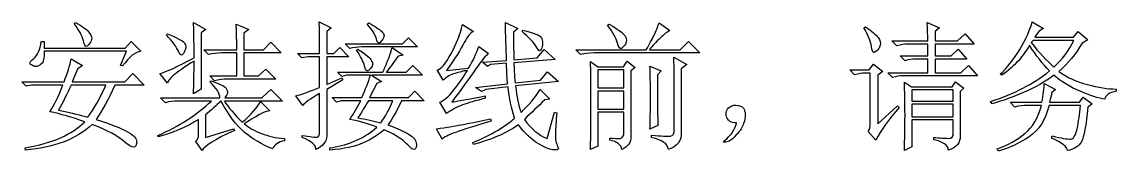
# Model space of a CAD drawing. Extents: x -45 to 645, y -160 to 467.
# Drawn here: x 370.66 to 384.45, y 158.97 to 160.61 of the extents above; entities that cross this region are included whole.
import ezdxf

# ---------------------------------------------------------------- set-up
doc = ezdxf.new("R2010")
doc.units = 0
doc.layers.add('layer 1', color=7, linetype='Continuous')

msp = doc.modelspace()

# ---------------------------------------------------------------- linework, layer by layer
at = {"layer": 'layer 1', "color": 7, "true_color": 0xffffff}
for points, knots in [([(371.438, 160.366), (371.447, 160.32), (371.459, 160.297), (371.471, 160.297), (371.481, 160.297), (371.494, 160.309), (371.513, 160.332), (371.53, 160.355), (371.541, 160.378), (371.541, 160.401), (371.541, 160.424), (371.527, 160.451), (371.502, 160.48), (371.478, 160.511), (371.422, 160.549), (371.335, 160.6), (371.335, 160.6), (371.323, 160.579), (371.323, 160.579), (371.38, 160.507), (371.419, 160.435), (371.438, 160.366)], [0, 0, 0, 0, 0.142857, 0.142857, 0.142857, 0.285714, 0.285714, 0.285714, 0.428571, 0.428571, 0.428571, 0.571429, 0.571429, 0.571429, 0.714286, 0.714286, 0.714286, 0.857143, 0.857143, 0.857143, 1, 1, 1, 1]), ([(372.98, 160.511), (372.98, 160.511), (372.823, 160.6), (372.823, 160.6), (372.826, 160.537), (372.83, 160.387), (372.83, 160.152), (372.62, 160.043), (372.477, 159.976), (372.4, 159.953), (372.4, 159.953), (372.494, 159.835), (372.494, 159.835), (372.5, 159.863), (372.533, 159.902), (372.594, 159.95), (372.655, 159.997), (372.734, 160.052), (372.83, 160.112), (372.83, 159.951), (372.826, 159.812), (372.823, 159.697), (372.823, 159.697), (372.919, 159.759), (372.919, 159.759), (372.919, 159.759), (372.919, 160.47), (372.919, 160.47), (372.919, 160.47), (372.98, 160.511), (372.98, 160.511)], [0, 0, 0, 0, 0.1, 0.1, 0.1, 0.2, 0.2, 0.2, 0.3, 0.3, 0.3, 0.4, 0.4, 0.4, 0.5, 0.5, 0.5, 0.6, 0.6, 0.6, 0.7, 0.7, 0.7, 0.8, 0.8, 0.8, 0.9, 0.9, 0.9, 1, 1, 1, 1]), ([(374.501, 160.167), (374.501, 160.167), (374.78, 160.167), (374.78, 160.167), (374.78, 160.167), (374.665, 160.283), (374.665, 160.283), (374.665, 160.283), (374.59, 160.207), (374.59, 160.207), (374.59, 160.207), (374.501, 160.207), (374.501, 160.207), (374.501, 160.207), (374.501, 160.484), (374.501, 160.484), (374.501, 160.484), (374.555, 160.532), (374.555, 160.532), (374.555, 160.532), (374.405, 160.608), (374.405, 160.608), (374.41, 160.53), (374.411, 160.396), (374.411, 160.207), (374.411, 160.207), (374.132, 160.207), (374.132, 160.207), (374.132, 160.207), (374.186, 160.153), (374.186, 160.153), (374.186, 160.153), (374.268, 160.167), (374.268, 160.167), (374.268, 160.167), (374.412, 160.167), (374.412, 160.167), (374.412, 160.167), (374.412, 159.78), (374.412, 159.78), (374.293, 159.731), (374.193, 159.694), (374.111, 159.671), (374.111, 159.671), (374.2, 159.553), (374.2, 159.553), (374.218, 159.581), (374.289, 159.632), (374.411, 159.704), (374.411, 159.704), (374.412, 159.209), (374.412, 159.209), (374.412, 159.172), (374.401, 159.152), (374.378, 159.151), (374.354, 159.149), (374.293, 159.156), (374.193, 159.173), (374.193, 159.173), (374.193, 159.147), (374.193, 159.147), (374.315, 159.096), (374.373, 159.046), (374.364, 158.995), (374.455, 159.036), (374.501, 159.094), (374.501, 159.168), (374.501, 159.168), (374.501, 159.754), (374.501, 159.754), (374.501, 159.754), (374.705, 159.877), (374.705, 159.877), (374.705, 159.877), (374.691, 159.899), (374.691, 159.899), (374.691, 159.899), (374.501, 159.816), (374.501, 159.816), (374.501, 159.816), (374.501, 160.167), (374.501, 160.167)], [0, 0, 0, 0, 0.037037, 0.037037, 0.037037, 0.074074, 0.074074, 0.074074, 0.111111, 0.111111, 0.111111, 0.148148, 0.148148, 0.148148, 0.185185, 0.185185, 0.185185, 0.222222, 0.222222, 0.222222, 0.259259, 0.259259, 0.259259, 0.296296, 0.296296, 0.296296, 0.333333, 0.333333, 0.333333, 0.37037, 0.37037, 0.37037, 0.407407, 0.407407, 0.407407, 0.444444, 0.444444, 0.444444, 0.481481, 0.481481, 0.481481, 0.518519, 0.518519, 0.518519, 0.555556, 0.555556, 0.555556, 0.592593, 0.592593, 0.592593, 0.62963, 0.62963, 0.62963, 0.666667, 0.666667, 0.666667, 0.703704, 0.703704, 0.703704, 0.740741, 0.740741, 0.740741, 0.777778, 0.777778, 0.777778, 0.814815, 0.814815, 0.814815, 0.851852, 0.851852, 0.851852, 0.888889, 0.888889, 0.888889, 0.925926, 0.925926, 0.925926, 0.962963, 0.962963, 0.962963, 1, 1, 1, 1]), ([(375.012, 160.579), (375.072, 160.511), (375.11, 160.449), (375.127, 160.394), (375.136, 160.357), (375.148, 160.338), (375.162, 160.338), (375.166, 160.338), (375.178, 160.35), (375.196, 160.373), (375.215, 160.396), (375.223, 160.417), (375.223, 160.435), (375.223, 160.449), (375.211, 160.466), (375.189, 160.489), (375.166, 160.514), (375.113, 160.548), (375.033, 160.593), (375.033, 160.593), (375.012, 160.579), (375.012, 160.579)], [0, 0, 0, 0, 0.142857, 0.142857, 0.142857, 0.285714, 0.285714, 0.285714, 0.428571, 0.428571, 0.428571, 0.571429, 0.571429, 0.571429, 0.714286, 0.714286, 0.714286, 0.857143, 0.857143, 0.857143, 1, 1, 1, 1]), ([(377.378, 160.131), (377.378, 160.131), (377.242, 160.257), (377.242, 160.257), (377.242, 160.257), (377.153, 160.153), (377.153, 160.153), (377.153, 160.153), (376.86, 160.126), (376.86, 160.126), (376.856, 160.264), (376.853, 160.38), (376.853, 160.477), (376.853, 160.477), (376.909, 160.525), (376.909, 160.525), (376.909, 160.525), (376.752, 160.6), (376.752, 160.6), (376.755, 160.44), (376.76, 160.279), (376.766, 160.119), (376.766, 160.119), (376.465, 160.098), (376.465, 160.098), (376.465, 160.098), (376.526, 160.043), (376.526, 160.043), (376.526, 160.043), (376.566, 160.07), (376.566, 160.07), (376.566, 160.07), (376.766, 160.084), (376.766, 160.084), (376.769, 159.974), (376.774, 159.886), (376.779, 159.823), (376.779, 159.823), (376.376, 159.78), (376.376, 159.78), (376.376, 159.78), (376.451, 159.726), (376.451, 159.726), (376.451, 159.726), (376.505, 159.754), (376.505, 159.754), (376.505, 159.754), (376.785, 159.787), (376.785, 159.787), (376.799, 159.646), (376.827, 159.512), (376.867, 159.389), (376.713, 159.26), (376.537, 159.159), (376.343, 159.085), (376.343, 159.085), (376.348, 159.057), (376.348, 159.057), (376.476, 159.094), (376.582, 159.131), (376.666, 159.168), (376.75, 159.205), (376.834, 159.251), (376.916, 159.306), (376.998, 159.2), (377.078, 159.122), (377.157, 159.075), (377.237, 159.027), (377.3, 158.999), (377.349, 158.992), (377.396, 158.985), (377.42, 158.992), (377.42, 159.009), (377.42, 159.015), (377.417, 159.022), (377.413, 159.031), (377.391, 159.071), (377.38, 159.126), (377.382, 159.195), (377.385, 159.264), (377.391, 159.352), (377.399, 159.457), (377.399, 159.457), (377.371, 159.465), (377.371, 159.465), (377.371, 159.465), (377.277, 159.133), (377.277, 159.133), (377.167, 159.179), (377.071, 159.26), (376.991, 159.375), (377.076, 159.457), (377.164, 159.54), (377.249, 159.623), (377.249, 159.623), (377.31, 159.629), (377.31, 159.629), (377.31, 159.629), (377.188, 159.754), (377.188, 159.754), (377.129, 159.652), (377.048, 159.556), (376.949, 159.464), (376.917, 159.548), (376.895, 159.659), (376.881, 159.801), (376.881, 159.801), (377.42, 159.856), (377.42, 159.856), (377.42, 159.856), (377.284, 159.974), (377.284, 159.974), (377.284, 159.974), (377.195, 159.87), (377.195, 159.87), (377.195, 159.87), (376.874, 159.837), (376.874, 159.837), (376.865, 159.941), (376.86, 160.027), (376.86, 160.091), (376.86, 160.091), (377.378, 160.131), (377.378, 160.131)], [0, 0, 0, 0, 0.02439, 0.02439, 0.02439, 0.04878, 0.04878, 0.04878, 0.073171, 0.073171, 0.073171, 0.097561, 0.097561, 0.097561, 0.121951, 0.121951, 0.121951, 0.146341, 0.146341, 0.146341, 0.170732, 0.170732, 0.170732, 0.195122, 0.195122, 0.195122, 0.219512, 0.219512, 0.219512, 0.243902, 0.243902, 0.243902, 0.268293, 0.268293, 0.268293, 0.292683, 0.292683, 0.292683, 0.317073, 0.317073, 0.317073, 0.341463, 0.341463, 0.341463, 0.365854, 0.365854, 0.365854, 0.390244, 0.390244, 0.390244, 0.414634, 0.414634, 0.414634, 0.439024, 0.439024, 0.439024, 0.463415, 0.463415, 0.463415, 0.487805, 0.487805, 0.487805, 0.512195, 0.512195, 0.512195, 0.536585, 0.536585, 0.536585, 0.560976, 0.560976, 0.560976, 0.585366, 0.585366, 0.585366, 0.609756, 0.609756, 0.609756, 0.634146, 0.634146, 0.634146, 0.658537, 0.658537, 0.658537, 0.682927, 0.682927, 0.682927, 0.707317, 0.707317, 0.707317, 0.731707, 0.731707, 0.731707, 0.756098, 0.756098, 0.756098, 0.780488, 0.780488, 0.780488, 0.804878, 0.804878, 0.804878, 0.829268, 0.829268, 0.829268, 0.853659, 0.853659, 0.853659, 0.878049, 0.878049, 0.878049, 0.902439, 0.902439, 0.902439, 0.926829, 0.926829, 0.926829, 0.95122, 0.95122, 0.95122, 0.97561, 0.97561, 0.97561, 1, 1, 1, 1]), ([(377.7, 160.193), (377.749, 160.207), (377.805, 160.214), (377.864, 160.214), (377.864, 160.214), (379.2, 160.214), (379.2, 160.214), (379.2, 160.214), (379.057, 160.359), (379.057, 160.359), (379.057, 160.359), (378.955, 160.255), (378.955, 160.255), (378.955, 160.255), (378.566, 160.255), (378.566, 160.255), (378.606, 160.306), (378.652, 160.355), (378.702, 160.403), (378.753, 160.452), (378.793, 160.482), (378.824, 160.496), (378.824, 160.496), (378.688, 160.594), (378.688, 160.594), (378.671, 160.542), (378.648, 160.491), (378.624, 160.438), (378.599, 160.385), (378.566, 160.325), (378.526, 160.255), (378.526, 160.255), (377.639, 160.255), (377.639, 160.255), (377.639, 160.255), (377.7, 160.193), (377.7, 160.193)], [0, 0, 0, 0, 0.083333, 0.083333, 0.083333, 0.166667, 0.166667, 0.166667, 0.25, 0.25, 0.25, 0.333333, 0.333333, 0.333333, 0.416667, 0.416667, 0.416667, 0.5, 0.5, 0.5, 0.583333, 0.583333, 0.583333, 0.666667, 0.666667, 0.666667, 0.75, 0.75, 0.75, 0.833333, 0.833333, 0.833333, 0.916667, 0.916667, 0.916667, 1, 1, 1, 1]), ([(381.622, 160.366), (381.622, 160.366), (381.683, 160.304), (381.683, 160.304), (381.734, 160.318), (381.775, 160.325), (381.812, 160.325), (381.812, 160.325), (382.072, 160.325), (382.072, 160.325), (382.072, 160.325), (382.072, 160.179), (382.072, 160.179), (382.072, 160.179), (381.725, 160.179), (381.725, 160.179), (381.725, 160.179), (381.786, 160.117), (381.786, 160.117), (381.835, 160.131), (381.878, 160.138), (381.915, 160.138), (381.915, 160.138), (382.072, 160.138), (382.072, 160.138), (382.072, 160.138), (382.072, 159.965), (382.072, 159.965), (382.072, 159.965), (381.568, 159.965), (381.568, 159.965), (381.568, 159.965), (381.629, 159.904), (381.629, 159.904), (381.678, 159.918), (381.721, 159.925), (381.758, 159.925), (381.758, 159.925), (382.699, 159.925), (382.699, 159.925), (382.699, 159.925), (382.584, 160.056), (382.584, 160.056), (382.584, 160.056), (382.488, 159.965), (382.488, 159.965), (382.488, 159.965), (382.167, 159.965), (382.167, 159.965), (382.167, 159.965), (382.167, 160.138), (382.167, 160.138), (382.167, 160.138), (382.563, 160.138), (382.563, 160.138), (382.563, 160.138), (382.455, 160.262), (382.455, 160.262), (382.455, 160.262), (382.366, 160.179), (382.366, 160.179), (382.366, 160.179), (382.167, 160.179), (382.167, 160.179), (382.167, 160.179), (382.167, 160.325), (382.167, 160.325), (382.167, 160.325), (382.659, 160.325), (382.659, 160.325), (382.659, 160.325), (382.542, 160.456), (382.542, 160.456), (382.542, 160.456), (382.448, 160.366), (382.448, 160.366), (382.448, 160.366), (382.167, 160.366), (382.167, 160.366), (382.167, 160.366), (382.167, 160.484), (382.167, 160.484), (382.167, 160.484), (382.222, 160.532), (382.222, 160.532), (382.222, 160.532), (382.065, 160.6), (382.065, 160.6), (382.069, 160.541), (382.072, 160.463), (382.072, 160.366), (382.072, 160.366), (381.622, 160.366), (381.622, 160.366)], [0, 0, 0, 0, 0.032258, 0.032258, 0.032258, 0.064516, 0.064516, 0.064516, 0.096774, 0.096774, 0.096774, 0.129032, 0.129032, 0.129032, 0.16129, 0.16129, 0.16129, 0.193548, 0.193548, 0.193548, 0.225806, 0.225806, 0.225806, 0.258065, 0.258065, 0.258065, 0.290323, 0.290323, 0.290323, 0.322581, 0.322581, 0.322581, 0.354839, 0.354839, 0.354839, 0.387097, 0.387097, 0.387097, 0.419355, 0.419355, 0.419355, 0.451613, 0.451613, 0.451613, 0.483871, 0.483871, 0.483871, 0.516129, 0.516129, 0.516129, 0.548387, 0.548387, 0.548387, 0.580645, 0.580645, 0.580645, 0.612903, 0.612903, 0.612903, 0.645161, 0.645161, 0.645161, 0.677419, 0.677419, 0.677419, 0.709677, 0.709677, 0.709677, 0.741935, 0.741935, 0.741935, 0.774194, 0.774194, 0.774194, 0.806452, 0.806452, 0.806452, 0.83871, 0.83871, 0.83871, 0.870968, 0.870968, 0.870968, 0.903226, 0.903226, 0.903226, 0.935484, 0.935484, 0.935484, 0.967742, 0.967742, 0.967742, 1, 1, 1, 1]), ([(383.232, 160.26), (383.155, 160.133), (383.073, 160.029), (382.985, 159.946), (382.985, 159.946), (383.006, 159.932), (383.006, 159.932), (383.089, 159.992), (383.157, 160.054), (383.214, 160.117), (383.272, 160.183), (383.317, 160.246), (383.354, 160.311), (383.436, 160.183), (383.52, 160.075), (383.607, 159.987), (383.502, 159.904), (383.391, 159.831), (383.272, 159.77), (383.155, 159.708), (383.017, 159.651), (382.863, 159.602), (382.863, 159.602), (382.884, 159.574), (382.884, 159.574), (383.02, 159.611), (383.155, 159.659), (383.289, 159.718), (383.424, 159.779), (383.548, 159.849), (383.661, 159.932), (383.752, 159.854), (383.862, 159.787), (383.991, 159.733), (384.122, 159.676), (384.225, 159.643), (384.302, 159.629), (384.311, 159.68), (384.36, 159.713), (384.445, 159.733), (384.445, 159.733), (384.445, 159.759), (384.445, 159.759), (384.341, 159.759), (384.22, 159.778), (384.084, 159.816), (383.948, 159.851), (383.827, 159.907), (383.722, 159.98), (383.841, 160.082), (383.939, 160.2), (384.016, 160.338), (384.016, 160.338), (384.091, 160.38), (384.091, 160.38), (384.091, 160.38), (383.969, 160.484), (383.969, 160.484), (383.969, 160.484), (383.907, 160.414), (383.907, 160.414), (383.907, 160.414), (383.422, 160.414), (383.422, 160.414), (383.453, 160.47), (383.49, 160.507), (383.532, 160.525), (383.532, 160.525), (383.389, 160.608), (383.389, 160.608), (383.361, 160.502), (383.308, 160.385), (383.232, 160.26)], [0, 0, 0, 0, 0.041667, 0.041667, 0.041667, 0.083333, 0.083333, 0.083333, 0.125, 0.125, 0.125, 0.166667, 0.166667, 0.166667, 0.208333, 0.208333, 0.208333, 0.25, 0.25, 0.25, 0.291667, 0.291667, 0.291667, 0.333333, 0.333333, 0.333333, 0.375, 0.375, 0.375, 0.416667, 0.416667, 0.416667, 0.458333, 0.458333, 0.458333, 0.5, 0.5, 0.5, 0.541667, 0.541667, 0.541667, 0.583333, 0.583333, 0.583333, 0.625, 0.625, 0.625, 0.666667, 0.666667, 0.666667, 0.708333, 0.708333, 0.708333, 0.75, 0.75, 0.75, 0.791667, 0.791667, 0.791667, 0.833333, 0.833333, 0.833333, 0.875, 0.875, 0.875, 0.916667, 0.916667, 0.916667, 0.958333, 0.958333, 0.958333, 1, 1, 1, 1]), ([(372.482, 160.442), (372.559, 160.359), (372.608, 160.29), (372.632, 160.235), (372.645, 160.204), (372.658, 160.188), (372.672, 160.188), (372.681, 160.188), (372.693, 160.2), (372.706, 160.225), (372.72, 160.251), (372.727, 160.272), (372.727, 160.29), (372.727, 160.304), (372.72, 160.324), (372.704, 160.346), (372.686, 160.369), (372.618, 160.405), (372.494, 160.456), (372.494, 160.456), (372.482, 160.442), (372.482, 160.442)], [0, 0, 0, 0, 0.142857, 0.142857, 0.142857, 0.285714, 0.285714, 0.285714, 0.428571, 0.428571, 0.428571, 0.571429, 0.571429, 0.571429, 0.714286, 0.714286, 0.714286, 0.857143, 0.857143, 0.857143, 1, 1, 1, 1]), ([(373.013, 160.193), (373.064, 160.207), (373.118, 160.214), (373.177, 160.214), (373.177, 160.214), (373.367, 160.214), (373.367, 160.214), (373.367, 160.214), (373.367, 159.925), (373.367, 159.925), (373.367, 159.925), (373.027, 159.925), (373.027, 159.925), (373.027, 159.925), (373.088, 159.863), (373.088, 159.863), (373.139, 159.877), (373.193, 159.884), (373.252, 159.884), (373.252, 159.884), (373.86, 159.884), (373.86, 159.884), (373.86, 159.884), (373.736, 160.008), (373.736, 160.008), (373.736, 160.008), (373.642, 159.925), (373.642, 159.925), (373.642, 159.925), (373.457, 159.925), (373.457, 159.925), (373.457, 159.925), (373.457, 160.214), (373.457, 160.214), (373.457, 160.214), (373.928, 160.214), (373.928, 160.214), (373.928, 160.214), (373.797, 160.352), (373.797, 160.352), (373.797, 160.352), (373.703, 160.255), (373.703, 160.255), (373.703, 160.255), (373.457, 160.255), (373.457, 160.255), (373.457, 160.255), (373.457, 160.463), (373.457, 160.463), (373.457, 160.463), (373.518, 160.511), (373.518, 160.511), (373.518, 160.511), (373.36, 160.579), (373.36, 160.579), (373.366, 160.519), (373.367, 160.412), (373.367, 160.255), (373.367, 160.255), (372.952, 160.255), (372.952, 160.255), (372.952, 160.255), (373.013, 160.193), (373.013, 160.193)], [0, 0, 0, 0, 0.047619, 0.047619, 0.047619, 0.095238, 0.095238, 0.095238, 0.142857, 0.142857, 0.142857, 0.190476, 0.190476, 0.190476, 0.238095, 0.238095, 0.238095, 0.285714, 0.285714, 0.285714, 0.333333, 0.333333, 0.333333, 0.380952, 0.380952, 0.380952, 0.428571, 0.428571, 0.428571, 0.47619, 0.47619, 0.47619, 0.52381, 0.52381, 0.52381, 0.571429, 0.571429, 0.571429, 0.619048, 0.619048, 0.619048, 0.666667, 0.666667, 0.666667, 0.714286, 0.714286, 0.714286, 0.761905, 0.761905, 0.761905, 0.809524, 0.809524, 0.809524, 0.857143, 0.857143, 0.857143, 0.904762, 0.904762, 0.904762, 0.952381, 0.952381, 0.952381, 1, 1, 1, 1]), ([(376.065, 160.198), (376.001, 160.077), (375.941, 160.011), (375.892, 160.001), (375.892, 160.001), (375.968, 159.87), (375.968, 159.87), (376.013, 159.913), (376.062, 159.941), (376.118, 159.957), (376.172, 159.973), (376.224, 159.985), (376.273, 159.994), (376.224, 159.913), (376.167, 159.828), (376.1, 159.743), (376.034, 159.659), (375.976, 159.609), (375.926, 159.595), (375.926, 159.595), (376.008, 159.451), (376.008, 159.451), (376.076, 159.496), (376.144, 159.532), (376.212, 159.558), (376.28, 159.583), (376.376, 159.611), (376.498, 159.643), (376.498, 159.643), (376.498, 159.671), (376.498, 159.671), (376.28, 159.63), (376.14, 159.604), (376.076, 159.595), (376.198, 159.756), (376.299, 159.893), (376.376, 160.008), (376.453, 160.122), (376.509, 160.189), (376.54, 160.207), (376.54, 160.207), (376.416, 160.297), (376.416, 160.297), (376.385, 160.205), (376.343, 160.114), (376.287, 160.022), (376.287, 160.022), (376.008, 159.994), (376.008, 159.994), (376.118, 160.145), (376.193, 160.264), (376.233, 160.346), (376.273, 160.424), (376.313, 160.47), (376.348, 160.484), (376.348, 160.484), (376.212, 160.572), (376.212, 160.572), (376.181, 160.445), (376.132, 160.32), (376.065, 160.198)], [0, 0, 0, 0, 0.05, 0.05, 0.05, 0.1, 0.1, 0.1, 0.15, 0.15, 0.15, 0.2, 0.2, 0.2, 0.25, 0.25, 0.25, 0.3, 0.3, 0.3, 0.35, 0.35, 0.35, 0.4, 0.4, 0.4, 0.45, 0.45, 0.45, 0.5, 0.5, 0.5, 0.55, 0.55, 0.55, 0.6, 0.6, 0.6, 0.65, 0.65, 0.65, 0.7, 0.7, 0.7, 0.75, 0.75, 0.75, 0.8, 0.8, 0.8, 0.85, 0.85, 0.85, 0.9, 0.9, 0.9, 0.95, 0.95, 0.95, 1, 1, 1, 1]), ([(377.141, 160.297), (377.158, 160.262), (377.172, 160.242), (377.181, 160.242), (377.19, 160.242), (377.199, 160.255), (377.209, 160.278), (377.218, 160.301), (377.221, 160.324), (377.221, 160.346), (377.221, 160.364), (377.216, 160.385), (377.202, 160.412), (377.188, 160.437), (377.111, 160.468), (376.97, 160.503), (376.97, 160.503), (376.963, 160.484), (376.963, 160.484), (377.048, 160.41), (377.108, 160.348), (377.141, 160.297)], [0, 0, 0, 0, 0.142857, 0.142857, 0.142857, 0.285714, 0.285714, 0.285714, 0.428571, 0.428571, 0.428571, 0.571429, 0.571429, 0.571429, 0.714286, 0.714286, 0.714286, 0.857143, 0.857143, 0.857143, 1, 1, 1, 1]), ([(378.04, 160.565), (378.105, 160.479), (378.145, 160.403), (378.163, 160.338), (378.177, 160.292), (378.191, 160.269), (378.205, 160.269), (378.213, 160.269), (378.229, 160.281), (378.252, 160.308), (378.274, 160.332), (378.281, 160.364), (378.273, 160.403), (378.264, 160.443), (378.192, 160.502), (378.061, 160.579), (378.061, 160.579), (378.04, 160.565), (378.04, 160.565)], [0, 0, 0, 0, 0.166667, 0.166667, 0.166667, 0.333333, 0.333333, 0.333333, 0.5, 0.5, 0.5, 0.666667, 0.666667, 0.666667, 0.833333, 0.833333, 0.833333, 1, 1, 1, 1]), ([(381.363, 160.297), (381.367, 160.246), (381.379, 160.221), (381.397, 160.221), (381.397, 160.221), (381.431, 160.242), (381.431, 160.242), (381.449, 160.255), (381.463, 160.278), (381.472, 160.311), (381.48, 160.343), (381.473, 160.376), (381.447, 160.41), (381.423, 160.445), (381.369, 160.489), (381.288, 160.546), (381.288, 160.546), (381.267, 160.532), (381.267, 160.532), (381.321, 160.44), (381.353, 160.361), (381.363, 160.297)], [0, 0, 0, 0, 0.142857, 0.142857, 0.142857, 0.285714, 0.285714, 0.285714, 0.428571, 0.428571, 0.428571, 0.571429, 0.571429, 0.571429, 0.714286, 0.714286, 0.714286, 0.857143, 0.857143, 0.857143, 1, 1, 1, 1]), ([(371.929, 160.05), (372.016, 160.168), (372.093, 160.23), (372.161, 160.235), (372.161, 160.235), (372.039, 160.359), (372.039, 160.359), (372.039, 160.359), (371.963, 160.276), (371.963, 160.276), (371.963, 160.276), (370.94, 160.276), (370.94, 160.276), (370.94, 160.276), (370.94, 160.359), (370.94, 160.359), (370.94, 160.359), (370.905, 160.359), (370.905, 160.359), (370.891, 160.258), (370.86, 160.188), (370.811, 160.145), (370.778, 160.119), (370.762, 160.098), (370.762, 160.084), (370.762, 160.075), (370.773, 160.066), (370.794, 160.055), (370.813, 160.047), (370.828, 160.043), (370.837, 160.043), (370.856, 160.043), (370.879, 160.054), (370.905, 160.077), (370.933, 160.1), (370.944, 160.152), (370.94, 160.235), (370.94, 160.235), (371.977, 160.235), (371.977, 160.235), (371.977, 160.235), (371.902, 160.056), (371.902, 160.056), (371.902, 160.056), (371.929, 160.05), (371.929, 160.05)], [0, 0, 0, 0, 0.066667, 0.066667, 0.066667, 0.133333, 0.133333, 0.133333, 0.2, 0.2, 0.2, 0.266667, 0.266667, 0.266667, 0.333333, 0.333333, 0.333333, 0.4, 0.4, 0.4, 0.466667, 0.466667, 0.466667, 0.533333, 0.533333, 0.533333, 0.6, 0.6, 0.6, 0.666667, 0.666667, 0.666667, 0.733333, 0.733333, 0.733333, 0.8, 0.8, 0.8, 0.866667, 0.866667, 0.866667, 0.933333, 0.933333, 0.933333, 1, 1, 1, 1]), ([(374.794, 160.269), (374.834, 160.283), (374.885, 160.29), (374.944, 160.29), (374.944, 160.29), (375.646, 160.29), (375.646, 160.29), (375.646, 160.29), (375.531, 160.407), (375.531, 160.407), (375.531, 160.407), (375.456, 160.331), (375.456, 160.331), (375.456, 160.331), (374.733, 160.331), (374.733, 160.331), (374.733, 160.331), (374.794, 160.269), (374.794, 160.269)], [0, 0, 0, 0, 0.166667, 0.166667, 0.166667, 0.333333, 0.333333, 0.333333, 0.5, 0.5, 0.5, 0.666667, 0.666667, 0.666667, 0.833333, 0.833333, 0.833333, 1, 1, 1, 1]), ([(383.401, 160.373), (383.401, 160.373), (383.913, 160.373), (383.913, 160.373), (383.85, 160.244), (383.766, 160.131), (383.661, 160.036), (383.57, 160.117), (383.474, 160.221), (383.375, 160.345), (383.375, 160.345), (383.401, 160.373), (383.401, 160.373)], [0, 0, 0, 0, 0.25, 0.25, 0.25, 0.5, 0.5, 0.5, 0.75, 0.75, 0.75, 1, 1, 1, 1]), ([(375.189, 159.856), (375.189, 159.856), (375.066, 159.932), (375.066, 159.932), (375.066, 159.932), (375.707, 159.932), (375.707, 159.932), (375.707, 159.932), (375.585, 160.056), (375.585, 160.056), (375.585, 160.056), (375.503, 159.973), (375.503, 159.973), (375.503, 159.973), (375.251, 159.973), (375.251, 159.973), (375.286, 160.015), (375.337, 160.082), (375.4, 160.174), (375.4, 160.174), (375.463, 160.188), (375.463, 160.188), (375.463, 160.188), (375.325, 160.283), (375.325, 160.283), (375.307, 160.219), (375.288, 160.161), (375.267, 160.112), (375.248, 160.061), (375.227, 160.015), (375.209, 159.972), (375.209, 159.972), (374.637, 159.973), (374.637, 159.973), (374.637, 159.973), (374.691, 159.918), (374.691, 159.918), (374.691, 159.918), (374.752, 159.932), (374.752, 159.932), (374.752, 159.932), (375.052, 159.932), (375.052, 159.932), (375.026, 159.849), (374.989, 159.756), (374.944, 159.65), (374.944, 159.65), (374.569, 159.65), (374.569, 159.65), (374.569, 159.65), (374.623, 159.595), (374.623, 159.595), (374.623, 159.595), (374.684, 159.609), (374.684, 159.609), (374.684, 159.609), (374.93, 159.609), (374.93, 159.609), (374.885, 159.532), (374.839, 159.452), (374.794, 159.375), (374.916, 159.352), (375.03, 159.32), (375.134, 159.278), (375.038, 159.195), (374.941, 159.135), (374.838, 159.096), (374.736, 159.055), (374.637, 159.029), (374.541, 159.016), (374.541, 159.016), (374.541, 158.988), (374.541, 158.988), (374.719, 159.002), (374.859, 159.032), (374.96, 159.078), (375.063, 159.124), (375.15, 159.179), (375.223, 159.244), (375.306, 159.207), (375.368, 159.173), (375.41, 159.147), (375.454, 159.119), (375.496, 159.082), (375.538, 159.036), (375.564, 159.01), (375.585, 158.995), (375.599, 158.995), (375.608, 158.995), (375.615, 159.001), (375.622, 159.013), (375.629, 159.024), (375.632, 159.036), (375.632, 159.05), (375.632, 159.07), (375.627, 159.091), (375.615, 159.115), (375.604, 159.142), (375.566, 159.172), (375.503, 159.205), (375.44, 159.241), (375.361, 159.274), (375.271, 159.306), (375.316, 159.36), (375.374, 159.463), (375.442, 159.609), (375.442, 159.609), (375.728, 159.609), (375.728, 159.609), (375.728, 159.609), (375.613, 159.733), (375.613, 159.733), (375.613, 159.733), (375.531, 159.65), (375.531, 159.65), (375.531, 159.65), (375.038, 159.65), (375.038, 159.65), (375.038, 159.65), (375.134, 159.83), (375.134, 159.83), (375.134, 159.83), (375.189, 159.856), (375.189, 159.856)], [0, 0, 0, 0, 0.02439, 0.02439, 0.02439, 0.04878, 0.04878, 0.04878, 0.073171, 0.073171, 0.073171, 0.097561, 0.097561, 0.097561, 0.121951, 0.121951, 0.121951, 0.146341, 0.146341, 0.146341, 0.170732, 0.170732, 0.170732, 0.195122, 0.195122, 0.195122, 0.219512, 0.219512, 0.219512, 0.243902, 0.243902, 0.243902, 0.268293, 0.268293, 0.268293, 0.292683, 0.292683, 0.292683, 0.317073, 0.317073, 0.317073, 0.341463, 0.341463, 0.341463, 0.365854, 0.365854, 0.365854, 0.390244, 0.390244, 0.390244, 0.414634, 0.414634, 0.414634, 0.439024, 0.439024, 0.439024, 0.463415, 0.463415, 0.463415, 0.487805, 0.487805, 0.487805, 0.512195, 0.512195, 0.512195, 0.536585, 0.536585, 0.536585, 0.560976, 0.560976, 0.560976, 0.585366, 0.585366, 0.585366, 0.609756, 0.609756, 0.609756, 0.634146, 0.634146, 0.634146, 0.658537, 0.658537, 0.658537, 0.682927, 0.682927, 0.682927, 0.707317, 0.707317, 0.707317, 0.731707, 0.731707, 0.731707, 0.756098, 0.756098, 0.756098, 0.780488, 0.780488, 0.780488, 0.804878, 0.804878, 0.804878, 0.829268, 0.829268, 0.829268, 0.853659, 0.853659, 0.853659, 0.878049, 0.878049, 0.878049, 0.902439, 0.902439, 0.902439, 0.926829, 0.926829, 0.926829, 0.95122, 0.95122, 0.95122, 0.97561, 0.97561, 0.97561, 1, 1, 1, 1]), ([(374.876, 160.249), (374.93, 160.17), (374.963, 160.105), (374.977, 160.048), (374.986, 160.008), (374.998, 159.987), (375.012, 159.987), (375.021, 159.987), (375.035, 159.997), (375.052, 160.018), (375.072, 160.04), (375.08, 160.059), (375.08, 160.077), (375.08, 160.086), (375.075, 160.101), (375.063, 160.124), (375.052, 160.147), (374.996, 160.193), (374.895, 160.262), (374.895, 160.262), (374.876, 160.249), (374.876, 160.249)], [0, 0, 0, 0, 0.142857, 0.142857, 0.142857, 0.285714, 0.285714, 0.285714, 0.428571, 0.428571, 0.428571, 0.571429, 0.571429, 0.571429, 0.714286, 0.714286, 0.714286, 0.857143, 0.857143, 0.857143, 1, 1, 1, 1]), ([(371.192, 159.849), (371.192, 159.849), (370.661, 159.849), (370.661, 159.849), (370.661, 159.849), (370.715, 159.794), (370.715, 159.794), (370.715, 159.794), (370.783, 159.808), (370.783, 159.808), (370.783, 159.808), (371.178, 159.808), (371.178, 159.808), (371.124, 159.671), (371.069, 159.558), (371.015, 159.472), (371.146, 159.443), (371.293, 159.401), (371.452, 159.346), (371.296, 159.186), (371.047, 159.076), (370.701, 159.016), (370.701, 159.016), (370.708, 158.988), (370.708, 158.988), (370.881, 159.002), (371.038, 159.036), (371.181, 159.089), (371.324, 159.142), (371.447, 159.216), (371.546, 159.313), (371.738, 159.239), (371.876, 159.163), (371.963, 159.085), (372.012, 159.043), (372.049, 159.024), (372.072, 159.024), (372.091, 159.024), (372.101, 159.045), (372.107, 159.089), (372.11, 159.131), (372.073, 159.175), (371.993, 159.219), (371.915, 159.264), (371.782, 159.315), (371.595, 159.375), (371.677, 159.489), (371.756, 159.634), (371.832, 159.808), (371.832, 159.808), (372.201, 159.808), (372.201, 159.808), (372.201, 159.808), (372.058, 159.953), (372.058, 159.953), (372.058, 159.953), (371.957, 159.849), (371.957, 159.849), (371.957, 159.849), (371.295, 159.849), (371.295, 159.849), (371.295, 159.849), (371.363, 160.008), (371.363, 160.008), (371.363, 160.008), (371.424, 160.057), (371.424, 160.057), (371.424, 160.057), (371.281, 160.14), (371.281, 160.14), (371.267, 160.057), (371.237, 159.96), (371.192, 159.849)], [0, 0, 0, 0, 0.041667, 0.041667, 0.041667, 0.083333, 0.083333, 0.083333, 0.125, 0.125, 0.125, 0.166667, 0.166667, 0.166667, 0.208333, 0.208333, 0.208333, 0.25, 0.25, 0.25, 0.291667, 0.291667, 0.291667, 0.333333, 0.333333, 0.333333, 0.375, 0.375, 0.375, 0.416667, 0.416667, 0.416667, 0.458333, 0.458333, 0.458333, 0.5, 0.5, 0.5, 0.541667, 0.541667, 0.541667, 0.583333, 0.583333, 0.583333, 0.625, 0.625, 0.625, 0.666667, 0.666667, 0.666667, 0.708333, 0.708333, 0.708333, 0.75, 0.75, 0.75, 0.791667, 0.791667, 0.791667, 0.833333, 0.833333, 0.833333, 0.875, 0.875, 0.875, 0.916667, 0.916667, 0.916667, 0.958333, 0.958333, 0.958333, 1, 1, 1, 1]), ([(377.918, 159.465), (377.918, 159.465), (378.245, 159.465), (378.245, 159.465), (378.245, 159.465), (378.245, 159.216), (378.245, 159.216), (378.245, 159.165), (378.229, 159.14), (378.198, 159.136), (378.166, 159.135), (378.122, 159.136), (378.068, 159.14), (378.068, 159.14), (378.068, 159.114), (378.068, 159.114), (378.159, 159.094), (378.21, 159.055), (378.218, 158.995), (378.295, 159.032), (378.334, 159.087), (378.334, 159.161), (378.334, 159.161), (378.334, 159.987), (378.334, 159.987), (378.334, 159.987), (378.388, 160.029), (378.388, 160.029), (378.388, 160.029), (378.287, 160.112), (378.287, 160.112), (378.287, 160.112), (378.238, 160.041), (378.238, 160.041), (378.238, 160.041), (377.918, 160.041), (377.918, 160.041), (377.918, 160.041), (377.822, 160.105), (377.822, 160.105), (377.827, 160.04), (377.829, 159.957), (377.829, 159.856), (377.829, 159.856), (377.829, 159.256), (377.829, 159.256), (377.829, 159.211), (377.827, 159.124), (377.822, 158.995), (377.822, 158.995), (377.918, 159.036), (377.918, 159.036), (377.918, 159.036), (377.918, 159.465), (377.918, 159.465)], [0, 0, 0, 0, 0.055556, 0.055556, 0.055556, 0.111111, 0.111111, 0.111111, 0.166667, 0.166667, 0.166667, 0.222222, 0.222222, 0.222222, 0.277778, 0.277778, 0.277778, 0.333333, 0.333333, 0.333333, 0.388889, 0.388889, 0.388889, 0.444444, 0.444444, 0.444444, 0.5, 0.5, 0.5, 0.555556, 0.555556, 0.555556, 0.611111, 0.611111, 0.611111, 0.666667, 0.666667, 0.666667, 0.722222, 0.722222, 0.722222, 0.777778, 0.777778, 0.777778, 0.833333, 0.833333, 0.833333, 0.888889, 0.888889, 0.888889, 0.944444, 0.944444, 0.944444, 1, 1, 1, 1]), ([(378.573, 159.251), (378.573, 159.251), (378.674, 159.299), (378.674, 159.299), (378.671, 159.362), (378.669, 159.431), (378.669, 159.505), (378.669, 159.505), (378.669, 159.939), (378.669, 159.939), (378.669, 159.939), (378.716, 159.987), (378.716, 159.987), (378.716, 159.987), (378.573, 160.048), (378.573, 160.048), (378.576, 159.957), (378.58, 159.826), (378.58, 159.657), (378.58, 159.487), (378.576, 159.352), (378.573, 159.251)], [0, 0, 0, 0, 0.142857, 0.142857, 0.142857, 0.285714, 0.285714, 0.285714, 0.428571, 0.428571, 0.428571, 0.571429, 0.571429, 0.571429, 0.714286, 0.714286, 0.714286, 0.857143, 0.857143, 0.857143, 1, 1, 1, 1]), ([(378.88, 159.87), (378.88, 159.87), (378.88, 159.251), (378.88, 159.251), (378.884, 159.195), (378.868, 159.166), (378.831, 159.165), (378.795, 159.161), (378.716, 159.165), (378.594, 159.175), (378.594, 159.175), (378.594, 159.147), (378.594, 159.147), (378.73, 159.115), (378.8, 159.064), (378.805, 158.995), (378.919, 159.032), (378.973, 159.106), (378.968, 159.216), (378.968, 159.216), (378.968, 160.015), (378.968, 160.015), (378.968, 160.015), (379.036, 160.07), (379.036, 160.07), (379.036, 160.07), (378.873, 160.16), (378.873, 160.16), (378.877, 160.082), (378.88, 159.985), (378.88, 159.87)], [0, 0, 0, 0, 0.1, 0.1, 0.1, 0.2, 0.2, 0.2, 0.3, 0.3, 0.3, 0.4, 0.4, 0.4, 0.5, 0.5, 0.5, 0.6, 0.6, 0.6, 0.7, 0.7, 0.7, 0.8, 0.8, 0.8, 0.9, 0.9, 0.9, 1, 1, 1, 1]), ([(381.15, 159.939), (381.201, 159.953), (381.245, 159.96), (381.281, 159.96), (381.281, 159.96), (381.349, 159.96), (381.349, 159.96), (381.349, 159.96), (381.349, 159.32), (381.349, 159.32), (381.349, 159.283), (381.339, 159.251), (381.321, 159.223), (381.321, 159.223), (381.418, 159.114), (381.418, 159.114), (381.486, 159.237), (381.583, 159.375), (381.711, 159.526), (381.711, 159.526), (381.69, 159.548), (381.69, 159.548), (381.69, 159.548), (381.444, 159.32), (381.444, 159.32), (381.444, 159.32), (381.444, 159.932), (381.444, 159.932), (381.444, 159.932), (381.507, 159.981), (381.507, 159.981), (381.507, 159.981), (381.39, 160.071), (381.39, 160.071), (381.39, 160.071), (381.335, 160.001), (381.335, 160.001), (381.335, 160.001), (381.089, 160.001), (381.089, 160.001), (381.089, 160.001), (381.15, 159.939), (381.15, 159.939)], [0, 0, 0, 0, 0.071429, 0.071429, 0.071429, 0.142857, 0.142857, 0.142857, 0.214286, 0.214286, 0.214286, 0.285714, 0.285714, 0.285714, 0.357143, 0.357143, 0.357143, 0.428571, 0.428571, 0.428571, 0.5, 0.5, 0.5, 0.571429, 0.571429, 0.571429, 0.642857, 0.642857, 0.642857, 0.714286, 0.714286, 0.714286, 0.785714, 0.785714, 0.785714, 0.857143, 0.857143, 0.857143, 0.928571, 0.928571, 0.928571, 1, 1, 1, 1]), ([(378.245, 160.001), (378.245, 160.001), (378.245, 159.773), (378.245, 159.773), (378.245, 159.773), (377.918, 159.773), (377.918, 159.773), (377.918, 159.773), (377.918, 160.001), (377.918, 160.001), (377.918, 160.001), (378.245, 160.001), (378.245, 160.001)], [0, 0, 0, 0, 0.25, 0.25, 0.25, 0.5, 0.5, 0.5, 0.75, 0.75, 0.75, 1, 1, 1, 1]), ([(371.717, 159.808), (371.649, 159.648), (371.574, 159.512), (371.492, 159.403), (371.415, 159.426), (371.293, 159.454), (371.124, 159.491), (371.178, 159.593), (371.23, 159.699), (371.281, 159.808), (371.281, 159.808), (371.717, 159.808), (371.717, 159.808)], [0, 0, 0, 0, 0.25, 0.25, 0.25, 0.5, 0.5, 0.5, 0.75, 0.75, 0.75, 1, 1, 1, 1]), ([(372.407, 159.648), (372.407, 159.648), (372.468, 159.586), (372.468, 159.586), (372.517, 159.6), (372.573, 159.607), (372.632, 159.607), (372.632, 159.607), (373.048, 159.607), (373.048, 159.607), (372.866, 159.433), (372.641, 159.288), (372.372, 159.173), (372.372, 159.173), (372.379, 159.154), (372.379, 159.154), (372.569, 159.209), (372.739, 159.281), (372.884, 159.373), (372.884, 159.373), (372.884, 159.173), (372.884, 159.173), (372.889, 159.147), (372.877, 159.121), (372.851, 159.098), (372.851, 159.098), (372.931, 158.981), (372.931, 158.981), (372.959, 159.041), (373.095, 159.126), (373.341, 159.235), (373.341, 159.235), (373.327, 159.256), (373.327, 159.256), (373.327, 159.256), (372.973, 159.147), (372.973, 159.147), (372.973, 159.147), (372.973, 159.435), (372.973, 159.435), (373.041, 159.491), (373.107, 159.547), (373.17, 159.607), (373.266, 159.429), (373.364, 159.297), (373.467, 159.212), (373.57, 159.128), (373.687, 159.057), (373.818, 159.002), (373.841, 159.057), (373.891, 159.091), (373.968, 159.105), (373.968, 159.105), (373.968, 159.133), (373.968, 159.133), (373.863, 159.142), (373.767, 159.163), (373.678, 159.198), (373.589, 159.232), (373.518, 159.272), (373.463, 159.318), (373.554, 159.378), (373.622, 159.419), (373.664, 159.442), (373.708, 159.465), (373.748, 159.479), (373.785, 159.484), (373.785, 159.484), (373.668, 159.6), (373.668, 159.6), (373.628, 159.526), (373.551, 159.44), (373.436, 159.339), (373.336, 159.44), (373.261, 159.53), (373.212, 159.607), (373.212, 159.607), (373.942, 159.607), (373.942, 159.607), (373.942, 159.607), (373.797, 159.752), (373.797, 159.752), (373.797, 159.752), (373.682, 159.648), (373.682, 159.648), (373.682, 159.648), (373.217, 159.648), (373.217, 159.648), (373.24, 159.676), (373.252, 159.699), (373.252, 159.718), (373.252, 159.731), (373.243, 159.75), (373.228, 159.773), (373.212, 159.796), (373.149, 159.826), (373.041, 159.863), (373.041, 159.863), (373.027, 159.849), (373.027, 159.849), (373.114, 159.77), (373.156, 159.704), (373.156, 159.648), (373.156, 159.648), (372.407, 159.648), (372.407, 159.648)], [0, 0, 0, 0, 0.028571, 0.028571, 0.028571, 0.057143, 0.057143, 0.057143, 0.085714, 0.085714, 0.085714, 0.114286, 0.114286, 0.114286, 0.142857, 0.142857, 0.142857, 0.171429, 0.171429, 0.171429, 0.2, 0.2, 0.2, 0.228571, 0.228571, 0.228571, 0.257143, 0.257143, 0.257143, 0.285714, 0.285714, 0.285714, 0.314286, 0.314286, 0.314286, 0.342857, 0.342857, 0.342857, 0.371429, 0.371429, 0.371429, 0.4, 0.4, 0.4, 0.428571, 0.428571, 0.428571, 0.457143, 0.457143, 0.457143, 0.485714, 0.485714, 0.485714, 0.514286, 0.514286, 0.514286, 0.542857, 0.542857, 0.542857, 0.571429, 0.571429, 0.571429, 0.6, 0.6, 0.6, 0.628571, 0.628571, 0.628571, 0.657143, 0.657143, 0.657143, 0.685714, 0.685714, 0.685714, 0.714286, 0.714286, 0.714286, 0.742857, 0.742857, 0.742857, 0.771429, 0.771429, 0.771429, 0.8, 0.8, 0.8, 0.828571, 0.828571, 0.828571, 0.857143, 0.857143, 0.857143, 0.885714, 0.885714, 0.885714, 0.914286, 0.914286, 0.914286, 0.942857, 0.942857, 0.942857, 0.971429, 0.971429, 0.971429, 1, 1, 1, 1]), ([(381.786, 159.429), (381.786, 159.269), (381.782, 159.119), (381.779, 158.981), (381.779, 158.981), (381.873, 159.029), (381.873, 159.029), (381.873, 159.029), (381.873, 159.368), (381.873, 159.368), (381.873, 159.368), (382.392, 159.368), (382.392, 159.368), (382.392, 159.368), (382.392, 159.202), (382.392, 159.202), (382.397, 159.156), (382.376, 159.135), (382.331, 159.136), (382.285, 159.138), (382.224, 159.142), (382.147, 159.147), (382.147, 159.147), (382.147, 159.119), (382.147, 159.119), (382.27, 159.092), (382.331, 159.048), (382.331, 158.988), (382.436, 159.02), (382.486, 159.08), (382.481, 159.168), (382.481, 159.168), (382.481, 159.726), (382.481, 159.726), (382.481, 159.726), (382.528, 159.768), (382.528, 159.768), (382.528, 159.768), (382.42, 159.851), (382.42, 159.851), (382.42, 159.851), (382.38, 159.787), (382.38, 159.787), (382.38, 159.787), (381.868, 159.787), (381.868, 159.787), (381.868, 159.787), (381.779, 159.844), (381.779, 159.844), (381.782, 159.729), (381.786, 159.59), (381.786, 159.429)], [0, 0, 0, 0, 0.058824, 0.058824, 0.058824, 0.117647, 0.117647, 0.117647, 0.176471, 0.176471, 0.176471, 0.235294, 0.235294, 0.235294, 0.294118, 0.294118, 0.294118, 0.352941, 0.352941, 0.352941, 0.411765, 0.411765, 0.411765, 0.470588, 0.470588, 0.470588, 0.529412, 0.529412, 0.529412, 0.588235, 0.588235, 0.588235, 0.647059, 0.647059, 0.647059, 0.705882, 0.705882, 0.705882, 0.764706, 0.764706, 0.764706, 0.823529, 0.823529, 0.823529, 0.882353, 0.882353, 0.882353, 0.941176, 0.941176, 0.941176, 1, 1, 1, 1]), ([(384.145, 159.574), (384.145, 159.574), (384.03, 159.657), (384.03, 159.657), (384.03, 159.657), (383.983, 159.593), (383.983, 159.593), (383.983, 159.593), (383.607, 159.593), (383.607, 159.593), (383.619, 159.639), (383.63, 159.68), (383.633, 159.711), (383.633, 159.711), (383.682, 159.752), (383.682, 159.752), (383.682, 159.752), (383.539, 159.828), (383.539, 159.828), (383.539, 159.768), (383.528, 159.69), (383.511, 159.593), (383.511, 159.593), (383.109, 159.593), (383.109, 159.593), (383.109, 159.593), (383.171, 159.532), (383.171, 159.532), (383.219, 159.546), (383.275, 159.553), (383.333, 159.553), (383.333, 159.553), (383.504, 159.553), (383.504, 159.553), (383.464, 159.396), (383.394, 159.278), (383.296, 159.198), (383.199, 159.117), (383.081, 159.052), (382.945, 159.002), (382.945, 159.002), (382.964, 158.974), (382.964, 158.974), (383.102, 159.015), (383.23, 159.076), (383.35, 159.156), (383.471, 159.237), (383.555, 159.369), (383.6, 159.553), (383.6, 159.553), (383.995, 159.553), (383.995, 159.553), (383.986, 159.443), (383.972, 159.345), (383.955, 159.256), (383.935, 159.17), (383.907, 159.126), (383.869, 159.126), (383.831, 159.126), (383.754, 159.14), (383.64, 159.166), (383.64, 159.166), (383.633, 159.14), (383.633, 159.14), (383.766, 159.08), (383.832, 159.027), (383.832, 158.981), (383.918, 158.999), (383.977, 159.038), (384.009, 159.094), (384.04, 159.152), (384.068, 159.299), (384.091, 159.532), (384.091, 159.532), (384.145, 159.574), (384.145, 159.574)], [0, 0, 0, 0, 0.04, 0.04, 0.04, 0.08, 0.08, 0.08, 0.12, 0.12, 0.12, 0.16, 0.16, 0.16, 0.2, 0.2, 0.2, 0.24, 0.24, 0.24, 0.28, 0.28, 0.28, 0.32, 0.32, 0.32, 0.36, 0.36, 0.36, 0.4, 0.4, 0.4, 0.44, 0.44, 0.44, 0.48, 0.48, 0.48, 0.52, 0.52, 0.52, 0.56, 0.56, 0.56, 0.6, 0.6, 0.6, 0.64, 0.64, 0.64, 0.68, 0.68, 0.68, 0.72, 0.72, 0.72, 0.76, 0.76, 0.76, 0.8, 0.8, 0.8, 0.84, 0.84, 0.84, 0.88, 0.88, 0.88, 0.92, 0.92, 0.92, 0.96, 0.96, 0.96, 1, 1, 1, 1]), ([(378.245, 159.733), (378.245, 159.733), (378.245, 159.505), (378.245, 159.505), (378.245, 159.505), (377.918, 159.505), (377.918, 159.505), (377.918, 159.505), (377.918, 159.733), (377.918, 159.733), (377.918, 159.733), (378.245, 159.733), (378.245, 159.733)], [0, 0, 0, 0, 0.25, 0.25, 0.25, 0.5, 0.5, 0.5, 0.75, 0.75, 0.75, 1, 1, 1, 1]), ([(382.392, 159.747), (382.392, 159.747), (382.392, 159.607), (382.392, 159.607), (382.392, 159.607), (381.873, 159.607), (381.873, 159.607), (381.873, 159.607), (381.873, 159.747), (381.873, 159.747), (381.873, 159.747), (382.392, 159.747), (382.392, 159.747)], [0, 0, 0, 0, 0.25, 0.25, 0.25, 0.5, 0.5, 0.5, 0.75, 0.75, 0.75, 1, 1, 1, 1]), ([(375.026, 159.609), (375.026, 159.609), (375.332, 159.609), (375.332, 159.609), (375.292, 159.503), (375.241, 159.412), (375.182, 159.334), (375.091, 159.357), (374.996, 159.376), (374.895, 159.396), (374.941, 159.47), (374.984, 159.54), (375.026, 159.609)], [0, 0, 0, 0, 0.25, 0.25, 0.25, 0.5, 0.5, 0.5, 0.75, 0.75, 0.75, 1, 1, 1, 1]), ([(379.521, 159.114), (379.507, 159.103), (379.5, 159.098), (379.5, 159.092), (379.5, 159.087), (379.516, 159.087), (379.545, 159.092), (379.575, 159.098), (379.614, 159.126), (379.661, 159.179), (379.71, 159.232), (379.739, 159.279), (379.753, 159.323), (379.767, 159.366), (379.774, 159.401), (379.774, 159.429), (379.774, 159.452), (379.769, 159.477), (379.76, 159.502), (379.751, 159.526), (379.727, 159.544), (379.685, 159.553), (379.645, 159.562), (379.61, 159.556), (379.582, 159.535), (379.556, 159.516), (379.54, 159.494), (379.535, 159.473), (379.53, 159.452), (379.531, 159.431), (379.538, 159.408), (379.545, 159.385), (379.558, 159.367), (379.575, 159.353), (379.594, 159.339), (379.624, 159.332), (379.664, 159.332), (379.647, 159.272), (379.624, 159.226), (379.6, 159.195), (379.573, 159.163), (379.547, 159.136), (379.521, 159.114)], [0, 0, 0, 0, 0.071429, 0.071429, 0.071429, 0.142857, 0.142857, 0.142857, 0.214286, 0.214286, 0.214286, 0.285714, 0.285714, 0.285714, 0.357143, 0.357143, 0.357143, 0.428571, 0.428571, 0.428571, 0.5, 0.5, 0.5, 0.571429, 0.571429, 0.571429, 0.642857, 0.642857, 0.642857, 0.714286, 0.714286, 0.714286, 0.785714, 0.785714, 0.785714, 0.857143, 0.857143, 0.857143, 0.928571, 0.928571, 0.928571, 1, 1, 1, 1]), ([(382.392, 159.567), (382.392, 159.567), (382.392, 159.408), (382.392, 159.408), (382.392, 159.408), (381.873, 159.408), (381.873, 159.408), (381.873, 159.408), (381.873, 159.567), (381.873, 159.567), (381.873, 159.567), (382.392, 159.567), (382.392, 159.567)], [0, 0, 0, 0, 0.25, 0.25, 0.25, 0.5, 0.5, 0.5, 0.75, 0.75, 0.75, 1, 1, 1, 1]), ([(375.954, 159.126), (375.976, 159.149), (376.034, 159.179), (376.126, 159.212), (376.221, 159.248), (376.369, 159.293), (376.573, 159.353), (376.573, 159.353), (376.566, 159.382), (376.566, 159.382), (376.394, 159.345), (376.27, 159.32), (376.193, 159.306), (376.114, 159.292), (376.013, 159.276), (375.885, 159.256), (375.885, 159.256), (375.954, 159.126), (375.954, 159.126)], [0, 0, 0, 0, 0.166667, 0.166667, 0.166667, 0.333333, 0.333333, 0.333333, 0.5, 0.5, 0.5, 0.666667, 0.666667, 0.666667, 0.833333, 0.833333, 0.833333, 1, 1, 1, 1])]:
    msp.add_open_spline(points, degree=3, knots=knots, dxfattribs=at)

doc.saveas('drawing.dxf')
